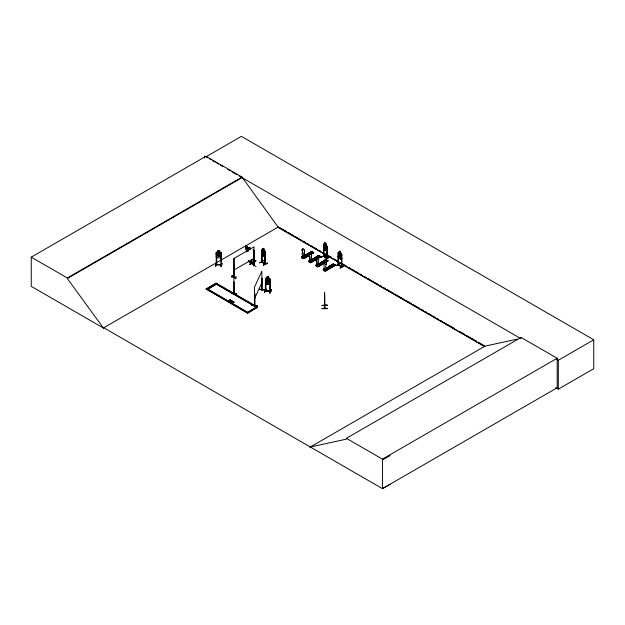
<?xml version="1.0" encoding="UTF-8"?>
<svg xmlns="http://www.w3.org/2000/svg" width="625" height="625" viewBox="0 0 625 625"><rect width="100%" height="100%" fill="white"/><g stroke="black" fill="none" stroke-linecap="round" stroke-linejoin="round"><path stroke-width="0.94" d="M303.93 257.531L304.195 252.102A1.773 1.031 59.5 0 0 304.195 250.062A1.773 1.031 59.5 0 0 302.406 249.047A1.773 1.031 59.5 0 0 302.406 251.094L302.664 256.812L304.625 257.852L304.477 257.016L303.453 258.219L301.852 257.312L302.727 256.031L301.703 256.633L301.711 257.484M303.07 256.258C303.086 257.656 301.664 255.398 302.484 251.047A1.773 1.031 59.5 0 1 302.484 249A1.773 1.031 59.5 0 1 304.273 250.016A1.773 1.031 59.5 0 1 304.273 252.062L304.008 257.484C300.156 256.891 305.094 255.633 302.586 256.883M309.703 260.648L309.5 255.188A1.773 1.031 59.5 0 1 309.5 253.148A1.773 1.031 59.5 0 1 311.289 254.156A1.773 1.031 59.5 0 1 311.289 256.203L311.023 261.625C308.414 258.367 311.07 263.828 309.898 260.656C310.641 259.828 310.148 261.453 309.594 260.867C310.469 261.102 309.305 259.695 309.578 255.141L303.617 258.547C298.32 257.562 305.039 256.445 302.359 256.344L302.359 257.602L302.453 256.289L303.031 256.617L302.938 257.93L302.758 256.688M311.102 261.578L311.367 256.156M324.008 270.102L324.008 268.836C324.922 270.461 323.617 266.43 324.125 263.547A1.773 1.031 59.5 0 1 324.125 261.5A1.773 1.031 59.5 0 1 325.914 262.508A1.773 1.031 59.5 0 1 325.914 264.555L325.578 270.023L324.164 269.32L324.953 269.109L324.766 268.727L324.164 269.32L324.969 269.008L324.672 270.375L324.094 270.047L324.094 268.781C324.461 269.578 325.477 268.641 324.367 268.984M261.711 289.602L262.062 289.367L261.945 290.117L261.867 271.203L254.539 287L254.617 305.312M261.734 290.094L261.867 278.227L261.734 290.094L262.086 289.383M251.969 305.398C256.828 304.695 261.055 307.188 251.969 305.398L257.172 305.977M252.039 305.008L257.18 305.789M252.039 305.203L257.188 306.023M310.406 260.703C310.32 259.93 309.961 261.219 309.711 260.766M316.953 265.117C318.484 263.594 315.602 265.836 317.539 264.656M317.102 265L317.055 264.727M315.086 258.469L315.945 257.961L315.812 258.703M329.633 266.57L330.359 266.984M330.773 266.859L329.906 266.484M245.609 248.336L246.898 251.758L245.734 247.742C247.875 248.516 244.281 243.594 246.477 247.758L246.141 248.328L247.273 251.297M216.688 253.211L216.188 253.281L216.688 253.211L216.719 264.883L216.148 264.859M216.211 256.266L216.75 257.719L220.812 257.977L221.406 256.602L220.812 257.977M217.953 250.609L219.68 250.734L217.953 250.609L218 252.117L217.133 252.531L217.133 255.188L218 256.391L219.617 256.5L220.477 255.43L220.477 252.773L219.617 252.234L219.68 250.734M217.945 252.07L216.211 252.453L216.188 264.844L221.43 265.109L220.844 265.07M216.203 263.219L215.531 266.289L216.438 263.031M216.43 263.047L215.789 266.25M219.672 252.195L221.406 252.781L221.406 265.219L220.961 265.047M220.898 253.508L221.375 253.539L220.898 253.508L220.875 265.18L221.43 264.688L216.148 264.438M221.094 266.688L221.75 263.398L221.133 266.469M221.812 263.617L221.141 266.648M221.383 266.68L222.023 263.641M234.102 265.547L233.883 277.516L234.133 277.07M233.922 293.297L234.156 292.906M234.102 281.734L234.133 293.328M324.875 308.484L324.672 293.93M309.938 260.664L310.359 260.422L310.094 260.727M317.219 264.805L317.219 266.07L317.055 264.305L316.039 265.508L317.641 266.414L318.656 265.211L318.805 266.047L316.711 265.016L317.227 264.492M317.227 264.586L317.109 264.594M324.562 268.898L324.414 269.422M231.898 276.125C244.047 283.016 224.062 270.961 235.68 278.281M235.852 278.148L232.055 276.016M317.094 264.922L316.875 264.789M317.25 264.562L316.641 264.477L316.547 265.797L316.547 264.531L317.031 264.766M263.367 251.852L264.516 251.234L263.734 252.422L264.555 254.578L263.492 252.586C262.961 254.5 261.648 253 263.227 252.117L262.461 250.047L263.469 251.938M325.188 246.203L326.336 245.586L325.562 246.773L326.312 248.922L325.312 246.93C324.781 248.852 323.469 247.352 325.047 246.469L324.281 244.398L325.258 246.203M339.977 254.742C339.852 253.625 342.273 253.672 340.266 255.266L341.078 257.422L340.016 255.422C339.484 257.344 338.172 255.844 339.758 254.961L338.984 252.891L340 254.773M265.281 255.492L264.828 256.648L261.961 255.047L261.625 253.391M327.102 249.844L326.68 251.062L327.102 249.898M341.352 259.492L341.852 258.359M341.805 258.328L341.383 259.555L338.492 257.891L338.148 256.227L338.492 257.891M302.992 256.734L303.18 256.57M229.594 301.914L229.984 300.969L231.578 300.523L229.984 300.734L229.594 301.914L229.602 300.758L228.32 301.172L229.602 300.758M230.758 302.578L232.039 302.164L232.031 303.32L232.477 301.039L232.039 302.406M231.578 300.766L230.031 300.773L230.039 299.633C230.82 301.5 227.352 300.086 228.32 301.172M232.094 302.211L232.477 301.039M229.297 301.734L229.602 301M230.031 300.773L230.336 299.812M232.469 301.938L234.016 302.172L232.414 302.383L232.773 301.219M265.461 282.281L265.961 283.812L269.93 284.391L270.508 283.062M254.664 293.758L254.703 305.648L254.836 293.781M264.609 289.984L259.469 289.211M259.75 262.773L263.508 260.602L259.727 262.938M325.289 255.133L321.383 257.219L325.117 255.07M254.539 298.562L261.867 282.766M270.453 291.539L265.383 290.898L265.445 278.5L265.992 278.039C268.305 279.344 265.93 275.172 268.828 277.055L268.758 278.555L269.594 279.156L269.594 281.812L268.758 282.82L267.188 282.578L266.344 281.305L266.344 278.648L267.188 278.305L267.141 276.797M265.938 279.297L265.43 279.328L265.938 279.297L265.945 290.969L265.375 290.883M268.812 277.086L267.125 276.828M268.812 278.516L270.508 279.242L270.508 291.672C269.227 291.883 271.266 290.664 270.453 291.664M269.914 278.648L266.008 278.125M269.992 280.031L270.5 280L269.992 280.031L270.031 291.633L270.039 279.93M264.68 292.242L266.062 289.109M266.086 289.109L264.43 292.266L266.016 289.305M265.891 290.961L265.984 290.43L265.375 290.461M265.992 290.445L270.453 291.117M269.914 284.422L266.023 283.734M271.5 290.18L269.844 293.102L271.25 289.93M269.844 293.102L271.227 289.906L271.5 290.188M261.57 262.008L265.32 264.133L265.281 251.695M261.938 261.758L261.562 261.539L261.977 261.781M261.977 261.906C263.609 263.508 266.094 262.898 264.961 263.945L265.07 252.273M323.875 256L323.703 256.102M323.891 247.781L323.797 256.25M326.852 257.867L327.281 257.969L323.93 256.18M326.727 258.281L327.281 258.391L326.891 246.625L326.758 258.312L326.891 250.477M341.805 254.539L341.844 266.977L338.094 264.844L338.336 264.328M338.508 264.742L338.086 264.398M338.469 253.461L338.133 253.266L338.602 253.383L338.391 265.023L338.648 264.531M234.109 277.5C234.711 276.445 233.672 276.594 234.414 276.523M254.164 265.562L253.992 246.883L233.969 258.445L234.18 277.109M315.242 258.5L316.227 258.344L315.352 258.086M322.18 262.562C322.836 260.844 323.859 263.672 322.234 262.523M329.688 266.492L329.789 267.023L330.508 266.953M253.68 251.375L253.305 250.281M253.773 252.938L253.5 251.984L254.242 251.195L253.25 249.922M253.242 249.844L254.297 251.219L253.602 251.984M234.414 276.945L234.438 265.344M253.867 265.32L253.68 265.633M216.156 264.312L220.836 264.766M216.156 264.734L216.641 264.75M308.141 253.922L308.055 254.453M308.984 254.516C309.789 254.273 307.047 254.891 308.398 253.836M322.234 262.305L323.25 262.297M323.258 262.516L322.336 262.594M338.547 252.133C337.312 252.383 341.062 252.773 341.398 253.828L341.852 254.539L341.414 253.789M311.617 251.555L313.805 252.773L311.25 254.242M312.227 251.898L301.695 257.391M309.617 255.25L303.719 258.711L303.078 258.336L303.461 258.562M309.25 255.039L303.336 258.484L304.625 257.102M304.062 255.992L311.75 251.453L313.648 252.523L311.164 254.102M320.734 256.688L318.844 255.398L311.203 260.125M309.812 260.875L311.711 261.945L311.562 261.109L310.547 262.32L308.945 261.414L309.812 260.125L308.797 260.727L309.305 261.945L319.117 255.883M310.219 262.469L310.594 262.672L310.695 261.797L311.711 261.195M311.156 260.086L318.844 255.547L320.742 256.625L317.867 257.891M315.781 265.703L326.305 259.852L318.031 265.039M315.859 265.656L325.938 259.492L327.836 260.562L317.516 266.672M316.266 265.883L326.305 259.852M317.312 266.562L317.68 266.773M327.578 260.742L327.992 260.961L325.469 262.453M334.117 265.398L324.734 270.844L325.391 271.203L335.453 265.266L333.297 264.078M324.516 268.609L323.492 269.812L325.094 270.719L325.094 270.117L326.266 269.594L325.242 270.203L325.242 270.953L323.188 269.977L323.852 270.352L333.914 264.414L323.445 270.125L323.344 269.125L324.367 268.523L324.367 269.141M335.297 264.875L324.977 270.984L335.32 265.109L334.953 264.906M323.234 270.008L333.398 263.953L335.07 265.07M307.102 254.047C312.695 256.5 304.391 254.344 308.117 253.445L309.383 254.156M313.656 252.523L310.93 254.133L309.031 253.062L310.055 252.305L311.945 253.531L310.055 252.305M310.734 251.906C316.328 254.359 308.023 252.203 311.75 251.305M301.852 257.312L303.031 256.617M304.07 256.008L311.758 251.531M304.312 256.141L311.859 251.695M303.641 256.734L311.305 252.25M303.844 256.844L311.391 252.398L302.188 257.852M303.078 258.336L313.289 252.312L311.594 253.375M303.125 258.375L309.117 254.883M310.93 254.133L313.648 252.375M303.453 258.547L309.469 254.992M314.195 258.141C319.789 260.602 311.484 258.445 315.211 257.539L316.477 258.25M317.391 257.867L316.125 257.008L317.141 256.406L319.039 257.477L317.141 256.406M320.742 256.469C320.047 258.148 316.195 255.969 318.844 255.398M308.688 261.609L318.844 255.547M319.219 255.758L309.008 261.781L319.219 255.836M310.188 262.445L316.188 258.883M310.344 262.438L316.211 258.977M310.461 262.602L316.344 259.133M319.039 257.477L318.023 258.227M310.547 262.641L320.75 256.617M316.852 265.008L316.672 259.234L317.023 265M320.875 256.875L310.797 262.789L308.789 261.562L310.125 260.711L309.547 260.383L309.547 261.648L310.125 261.977M323.805 263.438L317.922 266.906L315.891 265.57L315.891 264.82L317.055 264.305M321.289 262.234L322.305 261.633L324.203 262.703C323.078 264.898 318.781 260.336 323.188 263.305M325.117 262.32L323.219 261.25L324.234 260.5L326.133 261.719L324.234 260.5M327.836 260.562C327.141 262.242 323.289 260.062 325.938 259.492M315.734 265.672L325.938 259.641L327.836 260.719L317.633 266.734L317.789 265.891L318.805 265.289M318.195 265.672L318.383 260.297A1.773 1.031 59.5 0 0 318.383 258.25A1.773 1.031 59.5 0 0 316.594 257.242A1.773 1.031 59.5 0 0 316.594 259.281M317.266 266.523L327.703 260.812M326.133 261.57L325.117 262.172L323.219 261.102M317.805 266.742L323.758 263.422M325.43 262.43L327.984 260.969M324.125 263.547L324.047 263.586A1.773 1.031 59.5 0 1 324.047 261.547A1.773 1.031 59.5 0 1 325.836 262.555A1.773 1.031 59.5 0 1 325.836 264.602L325.914 264.555M328.742 266.539C334.336 269 326.039 266.844 329.766 265.938L331.664 267.164L329.766 265.938M330.672 265.406C336.266 267.867 327.969 265.703 331.695 264.805L333.594 266.023L331.695 264.805M332.375 264.398C337.969 266.859 329.664 264.703 333.398 263.797M323.57 270.195L333.539 264.211M323.828 270.352L333.906 264.414M324.727 270.828L334.93 264.805M325.094 271.039L335.305 265.016M253.617 265.688L253.992 253.906L254.125 265.555L253.656 265.664M253.75 265.766L254.125 253.984M251.594 262.805L251.328 262.656M251.422 262.633L248.352 261.031M251.797 259.297C252.992 263.523 250.516 264.867 251.328 260.141M249.93 264.078C267.914 253.914 239.656 270.266 253.672 262.102M252.211 264.406L256.023 266.5M233.969 276.984L234.305 265.273M103.844 327.789L103.438 328.031L31.25 286.352L31.25 257.148L205.969 156.273L242.039 177.094L278.109 227.125L484.625 346.359M205.969 156.273L205.969 156.812L241.398 136.359L593.75 339.789L593.75 368.695L558.32 389.148L555.789 387.68M31.25 257.148L67.32 277.969L242.039 177.094M390.094 484.281L382.445 488.641L103.797 327.766L103.383 328L67.32 278.508L242.039 177.633M103.383 328L278.516 226.891M248.781 248.109L247.531 247.609L246.883 246.039L248.219 248.172M245.688 247.766L248.234 247.609M247.961 250.68L248.398 248.461C250.008 250.281 248.773 245.25 249.195 249.016L248.617 249.117M247.961 248.781L248.414 248.523M253.5 251.984L254.281 253.633M262.852 249.773L262.852 248.352L262.242 252.648L262.852 254.141L264.008 254.805L264.617 254.023L264.617 251.367L264.008 249.109L262.852 248.445M254.367 253.648L254.258 252.883M261.977 262.203L261.734 250.352L261.977 262.203L261.766 261.469M264.047 249.086L264.086 250.484M261.734 250.352L261.602 262L261.625 249.57L262.016 249.289L265.32 251.703L265.445 264.055L261.719 261.883L265.094 263.414M265.32 251.703L264.844 250.969M233.969 270.008L253.992 258.445M265.406 252.469L264.938 252.352M206.117 288.93L216.133 283.148L257.648 307.117L247.633 313.258L206.117 288.93L247.633 312.898L257.648 307.117M206.117 289.289L216.133 283.148M265.281 255.547L264.859 256.719L261.961 255.047M207.68 289.227L216.859 283.93L231.047 292.117M264.898 263.891L265.391 264M263.508 264.938L267.469 263.117L263.531 264.977M263.508 265.18L267.461 263.102M323.555 244.695L323.891 244.891M325.867 244.859L325.906 243.414L324.68 242.703L324.062 246.992L324.68 248.492L325.828 249.156L326.445 248.367L326.445 245.711L325.828 243.461L324.68 242.797L324.719 244.195M327.227 246.82L326.758 246.703M329.078 257.117C316.023 265.016 341.242 250.273 325.328 259.531M339.383 251.289L340.617 251.906L340.578 253.352M341.602 255.117L341.68 266.68M341.938 255.312L341.469 255.195M247.734 312.352L256.086 307.539M341.75 266.938L341.469 266.352M341.562 266.359L338.336 264.75M341.844 266.555L341.625 266.258M343.797 265.617C341.656 268.016 336.266 269.219 344 265.969M340.031 268.023L343.82 265.836M309.906 447.234L485.039 346.117L517.305 339.102M310.312 446.992L346.383 439.148L346.383 438.312L521.102 337.438L557.172 358.258L557.172 387.766L382.445 488.641L382.445 459.133L557.172 358.258M521.102 338.273L520.695 338.516L239.523 176.18M556.648 359.273L558.32 360.242L593.75 339.789M382.445 459.977L390.094 455.617M216.211 264.32L216.273 264.727M221.406 265.219L221.367 264.812M329.781 266.539L330.711 266.602M330.508 267.07L330.773 266.562M265.539 290.359L265.938 290.438M265.875 290.969L265.836 290.547M270.43 291.25L265.992 290.562M234.156 276.672L234.477 276.586M308.258 253.984L309.148 254.273M308.859 254.453L308.148 254.406M251.484 262.531L251.711 263.25L251.672 259.375M265.031 263.812L265.07 256.133M326.852 257.742L327.141 258.484L327.141 246.047L323.797 243.664L323.422 256.383L327.102 258.461M338.219 264.727L341.914 266.844M230.031 300.531L231.578 300.523M234.016 302.172L232.469 302.18L234.016 301.93M232.094 301.969L230.469 302.414M265.547 290.766L265.992 290.867M245.812 246.125L246.93 246.016M251.711 262.828L248.477 260.961M251.648 263.227L248.352 261.336M323.734 256.531L323.758 244.969M338.445 265.023L338.602 257.242M236.672 276.945L231.359 277.133M231.359 293.375L236.672 293.766L231.359 293.422M231.359 293.578L236.672 293.609M324.609 292.156L324.633 308.508M322.109 305.375L327.414 305.273M308.555 253.938L309.125 254.188M339.984 263.625L336.07 265.734L339.828 263.562M264.617 290L259.406 289.391M216.641 264.336L216.602 264.906M265.438 290.898L265.461 278.469M338.289 264.75L338.258 253.188M233.883 293.594L233.922 258.633M269.852 292.867L271.25 290.086M317.828 256L319.727 257.07M324.922 260.094L326.812 261.172M309.031 252.906L310.93 253.984M316.125 257.008L317.391 257.719M309.383 254.312L308.117 253.445M316.477 258.406L315.211 257.539M324.203 262.859L322.305 261.633M316.641 265.742L317.219 266.07M205.969 156.812L207.648 157.781M209.328 158.75L211.008 159.719M212.68 160.688L215.195 162.141M216.875 163.109L218.555 164.078M220.234 165.047L222.75 166.5M227.781 169.406L230.297 170.859M231.977 171.828L237.008 174.727M340.617 251.906L339.344 251.219L339.383 252.711L338.766 252.828L338.766 255.484L339.383 256.977L340.531 257.641L341.148 256.859L340.578 251.93M326.688 250.977L323.852 249.344L323.445 247.734L323.781 249.398L326.719 251.039M338.562 257.836L341.398 259.469M280.203 227.859L286.102 231.266M287.789 232.242L290.32 233.703M292 234.672L293.688 235.648M295.375 236.617L297.906 238.078M299.594 239.055L301.273 240.031M302.961 241L305.492 242.461M307.18 243.438L308.859 244.406M311.391 245.867L313.078 246.844M314.766 247.812L316.445 248.789M318.977 250.25L320.664 251.219M324.875 253.656L331.625 257.547M334.148 259.008L337.523 260.953M340.891 262.898L346.797 266.305M348.477 267.281L351.008 268.742M352.695 269.711L354.383 270.688M356.07 271.664L358.594 273.117M360.281 274.094L361.969 275.07M364.492 276.523L366.18 277.5M367.867 278.477L370.398 279.938M372.086 280.906L373.766 281.883M375.453 282.852L377.984 284.312M379.672 285.289L381.352 286.258M383.883 287.719L385.57 288.695M387.258 289.664L393.156 293.07M394.844 294.047L404.117 299.398M405.797 300.375L411.703 303.781M413.383 304.75L419.289 308.164M420.969 309.133L423.5 310.594M425.188 311.57L426.875 312.539M428.562 313.516L431.086 314.977M432.773 315.945L434.461 316.922M436.984 318.383L438.672 319.352M440.359 320.328L442.047 321.297M444.578 322.758L446.258 323.734M447.945 324.703L453.844 328.117M459.75 331.523L464.805 334.438M466.492 335.414L476.609 341.25M478.289 342.227L484.195 345.633M277.555 227.047L484.75 346.672M338.641 264.672L341.75 266.516M327.234 258.367L323.547 256.234L326.758 257.859M262.812 248.375L264.086 249.062M249.156 247.523L250.43 248.211L249.195 247.594M248.359 248.484L250.383 249.656M232.719 293.086L256.086 306.57M257.648 307.477L256.914 306.695L246.906 312.836M230.336 300.047L230.039 299.633M209.25 290.25L207.578 288.93L247.633 312.414L231.781 303.258M210.914 291.219L230.109 302.297M346.383 438.312L382.445 459.133M324.25 269.398L324.367 268.523M316.734 264.906L316.906 264.219M251.781 263.117L248.438 260.812M338.148 264.859L338.148 252.414M221.344 252.828L220.773 252.281L216.766 251.984L216.273 252.477L216.273 256.266M324.32 269.109L326.266 270.352L326.266 269.594M302.688 256.695L302.727 256.031M249.148 249.531L248.75 249.391M248.531 250.438L247.68 248.211L246.68 248.289L247.812 251.258M558.32 360.242L558.32 389.148M339.422 251.266L339.422 252.688M326.117 269.516L326.117 270.117M323.555 247.586L323.422 256.336L323.383 255.891M318.656 265.211L318.656 265.812M311.562 261.109L311.562 261.711L309.453 260.438L309.453 261.703M304.477 257.016L304.477 257.617M251.461 260.062L251.461 262.953M248.008 248.758L248.102 251.406M216.859 283.93L206.852 289.711M204.555 156.164L204.555 158.078M67.32 277.969L67.32 278.508M220.328 255.977L218.82 254.539L217.328 255.82L218.453 254.203L217.375 252.5L218.797 253.906L220.266 252.703L219.172 254.266L220.328 255.977M269.461 282.352L267.992 280.797L266.539 281.953L267.641 280.43L266.586 278.641L267.969 280.156L269.398 279.07L268.336 280.547L269.461 282.352M248.102 249.477L248.438 249.672L248.102 249.477M246.797 246.375L246.148 246.422L246.352 246.953L246.992 246.906L246.797 246.375M327.414 305.219L322.109 305.461L327.414 305.219M327.414 308.32L322.109 308.281L322.109 308.695L327.414 308.68L327.414 308.281M327.414 308.484L322.109 308.484L327.414 308.523M219.328 251.031L218.289 250.953L218.289 251.43L219.328 251.5L219.328 251.031M219.617 252.711L218 252.594L218 255.25L219.617 255.367L219.617 252.711M268.477 277.32L267.461 277.164L267.461 277.641L268.477 277.797L268.477 277.32M268.758 279.023L267.188 278.781L267.188 281.438L268.758 281.68L268.758 279.023M325.625 243.578L324.883 243.156L325.625 244.055L325.625 243.578M340.328 252.07L339.586 251.648L340.328 252.547L340.328 252.07M325.828 245.359L324.68 244.695L324.68 247.352L325.828 248.016L325.828 245.359M340.531 253.852L339.383 253.188L339.383 255.844L340.531 256.508L340.531 253.852M263.797 249.234L263.062 248.805L263.797 249.703L263.797 249.234M264.008 251.008L262.852 250.344L262.852 253L264.008 253.664L264.008 251.008M250.18 248.352L249.437 247.93L250.18 248.828L250.18 248.352M256.188 307.117L216.133 283.992L256.188 307.117"/></g></svg>
